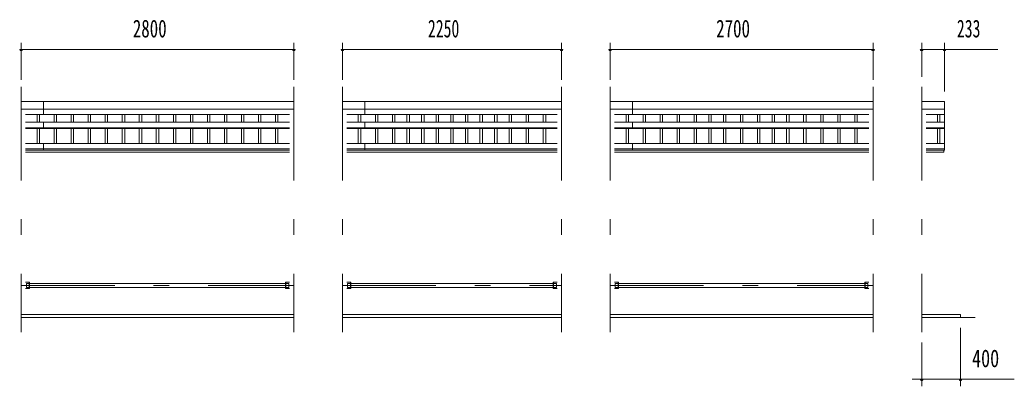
# Model space of a CAD drawing. Units: millimetres, scale not verified. Extents: x -34086 to 34091, y -14700 to 14700.
# Drawn here: x -20044 to -9831, y 2423 to 6188 of the extents above; entities that cross this region are included whole.
import ezdxf
from ezdxf.enums import TextEntityAlignment as Align

# ---------------------------------------------------------------- set-up
doc = ezdxf.new("R2010")
doc.units = ezdxf.units.MM
doc.header["$LTSCALE"] = 80
doc.linetypes.add('USER3', pattern=[24, 12, -5, 2, -5])
for name, color, linetype, lineweight in [('0-2_1-07BOLD', 7, 'Continuous', 18), ('0-3_1-27CENTER', 3, 'USER3', 18), ('0-4_1-47THIN', 4, 'Continuous', 18), ('0-5_1-57DIM', 3, 'Continuous', 18)]:
    doc.layers.add(name, color=color, linetype=linetype, lineweight=lineweight)
doc.styles.add('ＭＳ ゴシック', font='')
doc.styles.get('ＭＳ ゴシック').set_extended_font_data('MS Gothic')

msp = doc.modelspace()

# ---------------------------------------------------------------- linework, layer by layer
at = {"layer": '0-2_1-07BOLD'}
for p, q in [((-17230.22, 5347.54), (-20030.22, 5347.54)), ((-19800.21, 5347.54), (-19800.21, 5215.14)), ((-14480.22, 5347.54), (-16730.22, 5347.54)), ((-16500.21, 5347.54), (-16500.21, 5215.14)), ((-11280.21, 5347.54), (-13980.22, 5347.54)), ((-13750.22, 5347.54), (-13750.22, 5215.14)), ((-10547.22, 5347.54), (-10780.22, 5347.54)), ((-10547.22, 5347.54), (-10547.22, 4848.33)), ((-20030.22, 5270.38), (-17230.22, 5270.38)), ((-17274.76, 5215.14), (-19985.66, 5215.14)), ((-16730.22, 5270.38), (-14480.22, 5270.38)), ((-14524.77, 5215.14), (-16685.67, 5215.14)), ((-13980.22, 5270.38), (-11280.21, 5270.38)), ((-11324.77, 5215.14), (-13935.66, 5215.14)), ((-10780.22, 5270.38), (-10547.22, 5270.38)), ((-10735.67, 5215.14), (-10547.22, 5215.14)), ((-19985.66, 5135.82), (-17274.76, 5135.82)), ((-19800.21, 5135.82), (-19800.21, 5069.9)), ((-16685.67, 5135.82), (-14524.77, 5135.82)), ((-16500.21, 5135.82), (-16500.21, 5069.9)), ((-13935.66, 5135.82), (-11324.77, 5135.82)), ((-13750.22, 5135.82), (-13750.22, 5069.9)), ((-10735.67, 5135.82), (-10547.22, 5135.82)), ((-19985.66, 5078.12), (-17274.76, 5078.12)), ((-19985.66, 5069.9), (-17274.76, 5069.9)), ((-16685.67, 5078.12), (-14524.77, 5078.12)), ((-16685.67, 5069.9), (-14524.77, 5069.9)), ((-13935.66, 5078.12), (-11324.77, 5078.12)), ((-13935.66, 5069.9), (-11324.77, 5069.9)), ((-10735.67, 5078.12), (-10547.22, 5078.12)), ((-10735.67, 5069.9), (-10547.22, 5069.9)), ((-17274.76, 4915.31), (-19985.66, 4915.31)), ((-19800.21, 4915.31), (-19800.21, 4848.33)), ((-14524.77, 4915.31), (-16685.67, 4915.31)), ((-16500.21, 4915.31), (-16500.21, 4848.33)), ((-11324.77, 4915.31), (-13935.66, 4915.31)), ((-13750.22, 4915.31), (-13750.22, 4848.33)), ((-10735.67, 4915.31), (-10547.22, 4915.31)), ((-17274.76, 4860.2), (-19985.66, 4860.2)), ((-17274.76, 4848.33), (-19985.66, 4848.33)), ((-17274.76, 4827.54), (-19985.66, 4827.54)), ((-14524.77, 4860.2), (-16685.67, 4860.2)), ((-14524.77, 4848.33), (-16685.67, 4848.33)), ((-14524.77, 4827.54), (-16685.67, 4827.54)), ((-11324.77, 4860.2), (-13935.66, 4860.2)), ((-11324.77, 4848.33), (-13935.66, 4848.33)), ((-11324.77, 4827.54), (-13935.66, 4827.54)), ((-10735.67, 4860.2), (-10547.22, 4860.2)), ((-10735.67, 4848.33), (-10547.22, 4848.33)), ((-10735.67, 4827.54), (-10552.22, 4827.54)), ((-10552.22, 4848.33), (-10552.22, 4827.54)), ((-19945.67, 3490.54), (-19985.66, 3490.54)), ((-19948.87, 3490.54), (-19948.87, 3424.54)), ((-19945.67, 3490.54), (-19945.67, 3424.54)), ((-19945.67, 3478.88), (-17314.77, 3478.88)), ((-17314.77, 3490.54), (-17274.76, 3490.54)), ((-17311.57, 3490.54), (-17311.57, 3424.54)), ((-17311.57, 3478.88), (-17282.72, 3478.88)), ((-17282.72, 3478.88), (-17282.72, 3436.19)), ((-16645.67, 3490.54), (-16685.67, 3490.54)), ((-16677.72, 3478.88), (-16677.72, 3436.19)), ((-16648.87, 3478.88), (-16677.72, 3478.88)), ((-16648.87, 3490.54), (-16648.87, 3424.54)), ((-16645.67, 3490.54), (-16645.67, 3424.54)), ((-16645.67, 3478.88), (-14564.76, 3478.88)), ((-14564.76, 3490.54), (-14564.76, 3424.54)), ((-14564.76, 3490.54), (-14524.77, 3490.54)), ((-14561.57, 3490.54), (-14561.57, 3424.54)), ((-14561.57, 3478.88), (-14532.72, 3478.88)), ((-14532.72, 3478.88), (-14532.72, 3436.19)), ((-13895.67, 3490.54), (-13935.66, 3490.54)), ((-13927.72, 3478.88), (-13927.72, 3436.19)), ((-13898.87, 3478.88), (-13927.72, 3478.88)), ((-13898.87, 3490.54), (-13898.87, 3424.54)), ((-13895.67, 3490.54), (-13895.67, 3424.54)), ((-13895.67, 3478.88), (-11364.77, 3478.88)), ((-11364.77, 3490.54), (-11324.77, 3490.54)), ((-11364.77, 3490.54), (-11364.77, 3424.54)), ((-11361.57, 3490.54), (-11361.57, 3424.54)), ((-11361.57, 3478.88), (-11332.72, 3478.88)), ((-11332.72, 3478.88), (-11332.72, 3436.19)), ((-19945.67, 3424.54), (-19985.66, 3424.54)), ((-19948.87, 3436.19), (-19977.72, 3436.19)), ((-19945.67, 3436.19), (-17314.77, 3436.19)), ((-17311.57, 3436.19), (-17282.72, 3436.19)), ((-16645.67, 3424.54), (-16685.67, 3424.54)), ((-16648.87, 3436.19), (-16677.72, 3436.19)), ((-16645.67, 3436.19), (-14564.76, 3436.19)), ((-14564.76, 3424.54), (-14524.77, 3424.54)), ((-14561.57, 3436.19), (-14532.72, 3436.19)), ((-13895.67, 3424.54), (-13935.66, 3424.54)), ((-13898.87, 3436.19), (-13927.72, 3436.19)), ((-13895.67, 3436.19), (-11364.77, 3436.19)), ((-11364.77, 3424.54), (-11324.77, 3424.54)), ((-11361.57, 3436.19), (-11332.72, 3436.19)), ((-17230.22, 3157.53), (-20030.22, 3157.53)), ((-17230.22, 3127.54), (-20030.22, 3127.54)), ((-14480.22, 3157.53), (-16730.22, 3157.53)), ((-14480.22, 3127.54), (-16730.22, 3127.54)), ((-11280.21, 3157.53), (-13980.22, 3157.53)), ((-11280.21, 3127.54), (-13980.22, 3127.54)), ((-10380.22, 3157.53), (-10780.22, 3157.53)), ((-10230.22, 3127.54), (-10780.22, 3127.54)), ((-10380.22, 3157.53), (-10380.22, 3127.54))]:
    msp.add_line(p, q, dxfattribs=at)
for points in [[(-19948.87, 3478.88), (-19977.72, 3478.88), (-19977.72, 3436.19)], [(-17314.77, 3490.54), (-17314.77, 3424.54), (-17274.76, 3424.54)]]:
    msp.add_lwpolyline(points, dxfattribs=at)
at = {"layer": '0-3_1-27CENTER'}
for p, q in [((-20030.22, 5497.54), (-20030.22, 2977.54)), ((-17230.22, 5497.54), (-17230.22, 2977.54)), ((-16730.22, 5497.54), (-16730.22, 2977.54)), ((-14480.22, 5497.54), (-14480.22, 2977.54)), ((-13980.22, 5497.54), (-13980.22, 2977.54)), ((-11280.21, 5497.54), (-11280.21, 2977.54)), ((-10780.22, 5497.54), (-10780.22, 2977.54)), ((-20030.22, 3457.54), (-17230.22, 3457.54)), ((-16730.22, 3457.54), (-14480.22, 3457.54)), ((-13980.22, 3457.54), (-11280.21, 3457.54))]:
    msp.add_line(p, q, dxfattribs=at)
at = {"layer": '0-4_1-47THIN'}
for p, q in [((-19867.72, 5215.14), (-19867.72, 5135.83)), ((-19842.72, 5215.14), (-19842.72, 5135.83)), ((-19692.72, 5215.14), (-19692.72, 5135.83)), ((-19667.72, 5215.14), (-19667.72, 5135.83)), ((-19517.72, 5215.14), (-19517.72, 5135.83)), ((-19492.72, 5215.14), (-19492.72, 5135.83)), ((-19342.72, 5215.14), (-19342.72, 5135.83)), ((-19317.72, 5215.14), (-19317.72, 5135.83)), ((-19167.72, 5215.14), (-19167.72, 5135.83)), ((-19142.72, 5215.14), (-19142.72, 5135.83)), ((-18992.72, 5215.14), (-18992.72, 5135.83)), ((-18967.72, 5215.14), (-18967.72, 5135.83)), ((-18817.72, 5215.14), (-18817.72, 5135.83)), ((-18792.72, 5215.14), (-18792.72, 5135.83)), ((-18642.72, 5215.14), (-18642.72, 5135.83)), ((-18617.72, 5215.14), (-18617.72, 5135.83)), ((-18467.72, 5215.14), (-18467.72, 5135.83)), ((-18442.72, 5215.14), (-18442.72, 5135.83)), ((-18292.72, 5215.14), (-18292.72, 5135.83)), ((-18267.72, 5215.14), (-18267.72, 5135.83)), ((-18117.72, 5215.14), (-18117.72, 5135.83)), ((-18092.72, 5215.14), (-18092.72, 5135.83)), ((-17942.72, 5215.14), (-17942.72, 5135.83)), ((-17917.72, 5215.14), (-17917.72, 5135.83)), ((-17767.72, 5215.14), (-17767.72, 5135.83)), ((-17742.72, 5215.14), (-17742.72, 5135.83)), ((-17592.72, 5215.14), (-17592.72, 5135.83)), ((-17567.72, 5215.14), (-17567.72, 5135.83)), ((-17417.72, 5215.14), (-17417.72, 5135.83)), ((-17392.72, 5215.14), (-17392.72, 5135.83)), ((-16567.71, 5215.14), (-16567.71, 5135.83)), ((-16542.71, 5215.14), (-16542.71, 5135.83)), ((-16392.71, 5215.14), (-16392.71, 5135.83)), ((-16367.71, 5215.14), (-16367.71, 5135.83)), ((-16217.71, 5215.14), (-16217.71, 5135.83)), ((-16192.71, 5215.14), (-16192.71, 5135.83)), ((-16067.71, 5215.14), (-16067.71, 5135.83)), ((-16042.71, 5215.14), (-16042.71, 5135.83)), ((-15917.71, 5215.14), (-15917.71, 5135.83)), ((-15892.71, 5215.14), (-15892.71, 5135.83)), ((-15767.71, 5215.14), (-15767.71, 5135.83)), ((-15742.71, 5215.14), (-15742.71, 5135.83)), ((-15617.71, 5215.14), (-15617.71, 5135.83)), ((-15592.71, 5215.14), (-15592.71, 5135.83)), ((-15467.71, 5215.14), (-15467.71, 5135.83)), ((-15442.71, 5215.14), (-15442.71, 5135.83)), ((-15317.71, 5215.14), (-15317.71, 5135.83)), ((-15292.71, 5215.14), (-15292.71, 5135.83)), ((-15167.71, 5215.14), (-15167.71, 5135.83)), ((-15142.71, 5215.14), (-15142.71, 5135.83)), ((-15017.71, 5215.14), (-15017.71, 5135.83)), ((-14992.71, 5215.14), (-14992.71, 5135.83)), ((-14842.72, 5215.14), (-14842.72, 5135.83)), ((-14817.71, 5215.14), (-14817.71, 5135.83)), ((-14667.71, 5215.14), (-14667.71, 5135.83)), ((-14642.71, 5215.14), (-14642.71, 5135.83)), ((-13817.71, 5215.14), (-13817.71, 5135.83)), ((-13792.71, 5215.14), (-13792.71, 5135.83)), ((-13642.71, 5215.14), (-13642.71, 5135.83)), ((-13617.71, 5215.14), (-13617.71, 5135.83)), ((-13467.71, 5215.14), (-13467.71, 5135.83)), ((-13442.71, 5215.14), (-13442.71, 5135.83)), ((-13292.71, 5215.14), (-13292.71, 5135.83)), ((-13267.71, 5215.14), (-13267.71, 5135.83)), ((-13117.72, 5215.14), (-13117.72, 5135.83)), ((-13092.71, 5215.14), (-13092.71, 5135.83)), ((-12967.72, 5215.14), (-12967.72, 5135.83)), ((-12942.71, 5215.14), (-12942.71, 5135.83)), ((-12817.72, 5215.14), (-12817.72, 5135.83)), ((-12792.71, 5215.14), (-12792.71, 5135.83)), ((-12642.71, 5215.14), (-12642.71, 5135.83)), ((-12617.71, 5215.14), (-12617.71, 5135.83)), ((-12467.72, 5215.14), (-12467.72, 5135.83)), ((-12442.72, 5215.14), (-12442.72, 5135.83)), ((-12317.71, 5215.14), (-12317.71, 5135.83)), ((-12292.71, 5215.14), (-12292.71, 5135.83)), ((-12167.71, 5215.14), (-12167.71, 5135.83)), ((-12142.71, 5215.14), (-12142.71, 5135.83)), ((-11992.71, 5215.14), (-11992.71, 5135.83)), ((-11967.71, 5215.14), (-11967.71, 5135.83)), ((-11817.71, 5215.14), (-11817.71, 5135.83)), ((-11792.71, 5215.14), (-11792.71, 5135.83)), ((-11642.71, 5215.14), (-11642.71, 5135.83)), ((-11617.71, 5215.14), (-11617.71, 5135.83)), ((-11467.71, 5215.14), (-11467.71, 5135.83)), ((-11442.71, 5215.14), (-11442.71, 5135.83)), ((-10617.71, 5215.14), (-10617.71, 5135.83)), ((-10592.72, 5215.14), (-10592.72, 5135.83)), ((-19867.72, 5069.9), (-19867.72, 4915.31)), ((-19842.72, 5069.9), (-19842.72, 4915.31)), ((-19692.72, 5069.9), (-19692.72, 4915.31)), ((-19667.72, 5069.9), (-19667.72, 4915.31)), ((-19517.72, 5069.9), (-19517.72, 4915.31)), ((-19492.72, 5069.9), (-19492.72, 4915.31)), ((-19342.72, 5069.9), (-19342.72, 4915.31)), ((-19317.72, 5069.9), (-19317.72, 4915.31)), ((-19167.72, 5069.9), (-19167.72, 4915.31)), ((-19142.72, 5069.9), (-19142.72, 4915.31)), ((-18992.72, 5069.9), (-18992.72, 4915.31)), ((-18967.72, 5069.9), (-18967.72, 4915.31)), ((-18817.72, 5069.9), (-18817.72, 4915.31)), ((-18792.72, 5069.9), (-18792.72, 4915.31)), ((-18642.72, 5069.9), (-18642.72, 4915.31)), ((-18617.72, 5069.9), (-18617.72, 4915.31)), ((-18467.72, 5069.9), (-18467.72, 4915.31)), ((-18442.72, 5069.9), (-18442.72, 4915.31)), ((-18292.72, 5069.9), (-18292.72, 4915.31)), ((-18267.72, 5069.9), (-18267.72, 4915.31)), ((-18117.72, 5069.9), (-18117.72, 4915.31)), ((-18092.72, 5069.9), (-18092.72, 4915.31)), ((-17942.72, 5069.9), (-17942.72, 4915.31)), ((-17917.72, 5069.9), (-17917.72, 4915.31)), ((-17767.72, 5069.9), (-17767.72, 4915.31)), ((-17742.72, 5069.9), (-17742.72, 4915.31)), ((-17592.72, 5069.9), (-17592.72, 4915.31)), ((-17567.72, 5069.9), (-17567.72, 4915.31)), ((-17417.72, 5069.9), (-17417.72, 4915.31)), ((-17392.72, 5069.9), (-17392.72, 4915.31)), ((-16567.71, 5069.9), (-16567.71, 4915.31)), ((-16542.71, 5069.9), (-16542.71, 4915.31)), ((-16392.71, 5069.9), (-16392.71, 4915.31)), ((-16367.71, 5069.9), (-16367.71, 4915.31)), ((-16217.71, 5069.9), (-16217.71, 4915.31)), ((-16192.71, 5069.9), (-16192.71, 4915.31)), ((-16067.71, 5069.9), (-16067.71, 4915.31)), ((-16042.71, 5069.9), (-16042.71, 4915.31)), ((-15917.71, 5069.9), (-15917.71, 4915.31)), ((-15892.71, 5069.9), (-15892.71, 4915.31)), ((-15767.71, 5069.9), (-15767.71, 4915.31)), ((-15742.71, 5069.9), (-15742.71, 4915.31)), ((-15617.71, 5069.9), (-15617.71, 4915.31)), ((-15592.71, 5069.9), (-15592.71, 4915.31)), ((-15467.71, 5069.9), (-15467.71, 4915.31)), ((-15442.71, 5069.9), (-15442.71, 4915.31)), ((-15317.71, 5069.9), (-15317.71, 4915.31)), ((-15292.71, 5069.9), (-15292.71, 4915.31)), ((-15167.71, 5069.9), (-15167.71, 4915.31)), ((-15142.71, 5069.9), (-15142.71, 4915.31)), ((-15017.71, 5069.9), (-15017.71, 4915.31)), ((-14992.71, 5069.9), (-14992.71, 4915.31)), ((-14842.72, 5069.9), (-14842.72, 4915.31)), ((-14817.71, 5069.9), (-14817.71, 4915.31)), ((-14667.71, 5069.9), (-14667.71, 4915.31)), ((-14642.71, 5069.9), (-14642.71, 4915.31)), ((-13817.71, 5069.9), (-13817.71, 4915.31)), ((-13792.71, 5069.9), (-13792.71, 4915.31)), ((-13642.71, 5069.9), (-13642.71, 4915.31)), ((-13617.71, 5069.9), (-13617.71, 4915.31)), ((-13467.71, 5069.9), (-13467.71, 4915.31)), ((-13442.71, 5069.9), (-13442.71, 4915.31)), ((-13292.71, 5069.9), (-13292.71, 4915.31)), ((-13267.71, 5069.9), (-13267.71, 4915.31)), ((-13117.72, 5069.9), (-13117.72, 4915.31)), ((-13092.71, 5069.9), (-13092.71, 4915.31)), ((-12967.72, 5069.9), (-12967.72, 4915.31)), ((-12942.71, 5069.9), (-12942.71, 4915.31)), ((-12817.72, 5069.9), (-12817.72, 4915.31)), ((-12792.71, 5069.9), (-12792.71, 4915.31)), ((-12642.71, 5069.9), (-12642.71, 4915.31)), ((-12617.71, 5069.9), (-12617.71, 4915.31)), ((-12467.72, 5069.9), (-12467.72, 4915.31)), ((-12442.72, 5069.9), (-12442.72, 4915.31)), ((-12317.71, 5069.9), (-12317.71, 4915.31)), ((-12292.71, 5069.9), (-12292.71, 4915.31)), ((-12167.71, 5069.9), (-12167.71, 4915.31)), ((-12142.71, 5069.9), (-12142.71, 4915.31)), ((-11992.71, 5069.9), (-11992.71, 4915.31)), ((-11967.71, 5069.9), (-11967.71, 4915.31)), ((-11817.71, 5069.9), (-11817.71, 4915.31)), ((-11792.71, 5069.9), (-11792.71, 4915.31)), ((-11642.71, 5069.9), (-11642.71, 4915.31)), ((-11617.71, 5069.9), (-11617.71, 4915.31)), ((-11467.71, 5069.9), (-11467.71, 4915.31)), ((-11442.71, 5069.9), (-11442.71, 4915.31)), ((-10617.71, 5069.9), (-10617.71, 4915.31)), ((-10592.72, 5069.9), (-10592.72, 4915.31))]:
    msp.add_line(p, q, dxfattribs=at)
at = {"layer": '0-5_1-57DIM'}
for p, q in [((-20030.22, 5572.54), (-20030.22, 5952.53)), ((-17230.22, 5572.54), (-17230.22, 5952.53)), ((-16730.22, 5572.54), (-16730.22, 5952.53)), ((-14480.22, 5572.54), (-14480.22, 5952.53)), ((-13980.22, 5572.54), (-13980.22, 5952.53)), ((-11280.21, 5572.54), (-11280.21, 5952.53)), ((-10780.22, 5602.54), (-10780.22, 5952.53)), ((-10547.21, 5452.54), (-10547.21, 5952.53)), ((-20016.22, 5882.53), (-20044.22, 5882.53)), ((-20030.22, 5882.53), (-17230.22, 5882.53)), ((-17216.22, 5882.53), (-17244.22, 5882.53)), ((-16716.22, 5882.53), (-16744.22, 5882.53)), ((-16730.22, 5882.53), (-14480.22, 5882.53)), ((-14466.22, 5882.53), (-14494.22, 5882.53)), ((-13966.22, 5882.53), (-13994.22, 5882.53)), ((-13980.22, 5882.53), (-11280.21, 5882.53)), ((-11266.21, 5882.53), (-11294.21, 5882.53)), ((-10766.22, 5882.53), (-10794.22, 5882.53)), ((-9997.72, 5882.53), (-10780.22, 5882.53)), ((-10533.21, 5882.53), (-10561.21, 5882.53)), ((-10380.22, 3022.54), (-10380.22, 2422.54)), ((-10780.22, 2872.54), (-10780.22, 2422.54)), ((-10878.78, 2492.54), (-9830.72, 2492.54)), ((-10766.22, 2492.54), (-10794.22, 2492.54)), ((-10366.22, 2492.54), (-10394.22, 2492.54))]:
    msp.add_line(p, q, dxfattribs=at)
for centre in [(-20030.22, 5882.53), (-17230.22, 5882.53), (-16730.22, 5882.53), (-14480.22, 5882.53), (-13980.22, 5882.53), (-11280.21, 5882.53), (-10780.22, 5882.53), (-10547.21, 5882.53), (-10780.22, 2492.54), (-10380.22, 2492.54)]:
    msp.add_arc(centre, 14, 180, 0, dxfattribs=at)

# ---------------------------------------------------------------- texts
at = {"layer": '0-5_1-57DIM', "color": 7, "style": 'ＭＳ ゴシック'}
for s, width, p in [('2800', 0.7, (-18884, 5952.53)), ('2250', 0.65, (-15852.57, 5952.53)), ('2700', 0.7, (-12891.46, 5952.53)), ('233', 0.65, (-10418.66, 5952.53)), ('400', 0.75, (-10263.14, 2562.54))]:
    msp.add_text(s, height=182.3, dxfattribs=dict(at, width=width)).set_placement(p, align=Align.BOTTOM_LEFT)

doc.saveas('drawing.dxf')
